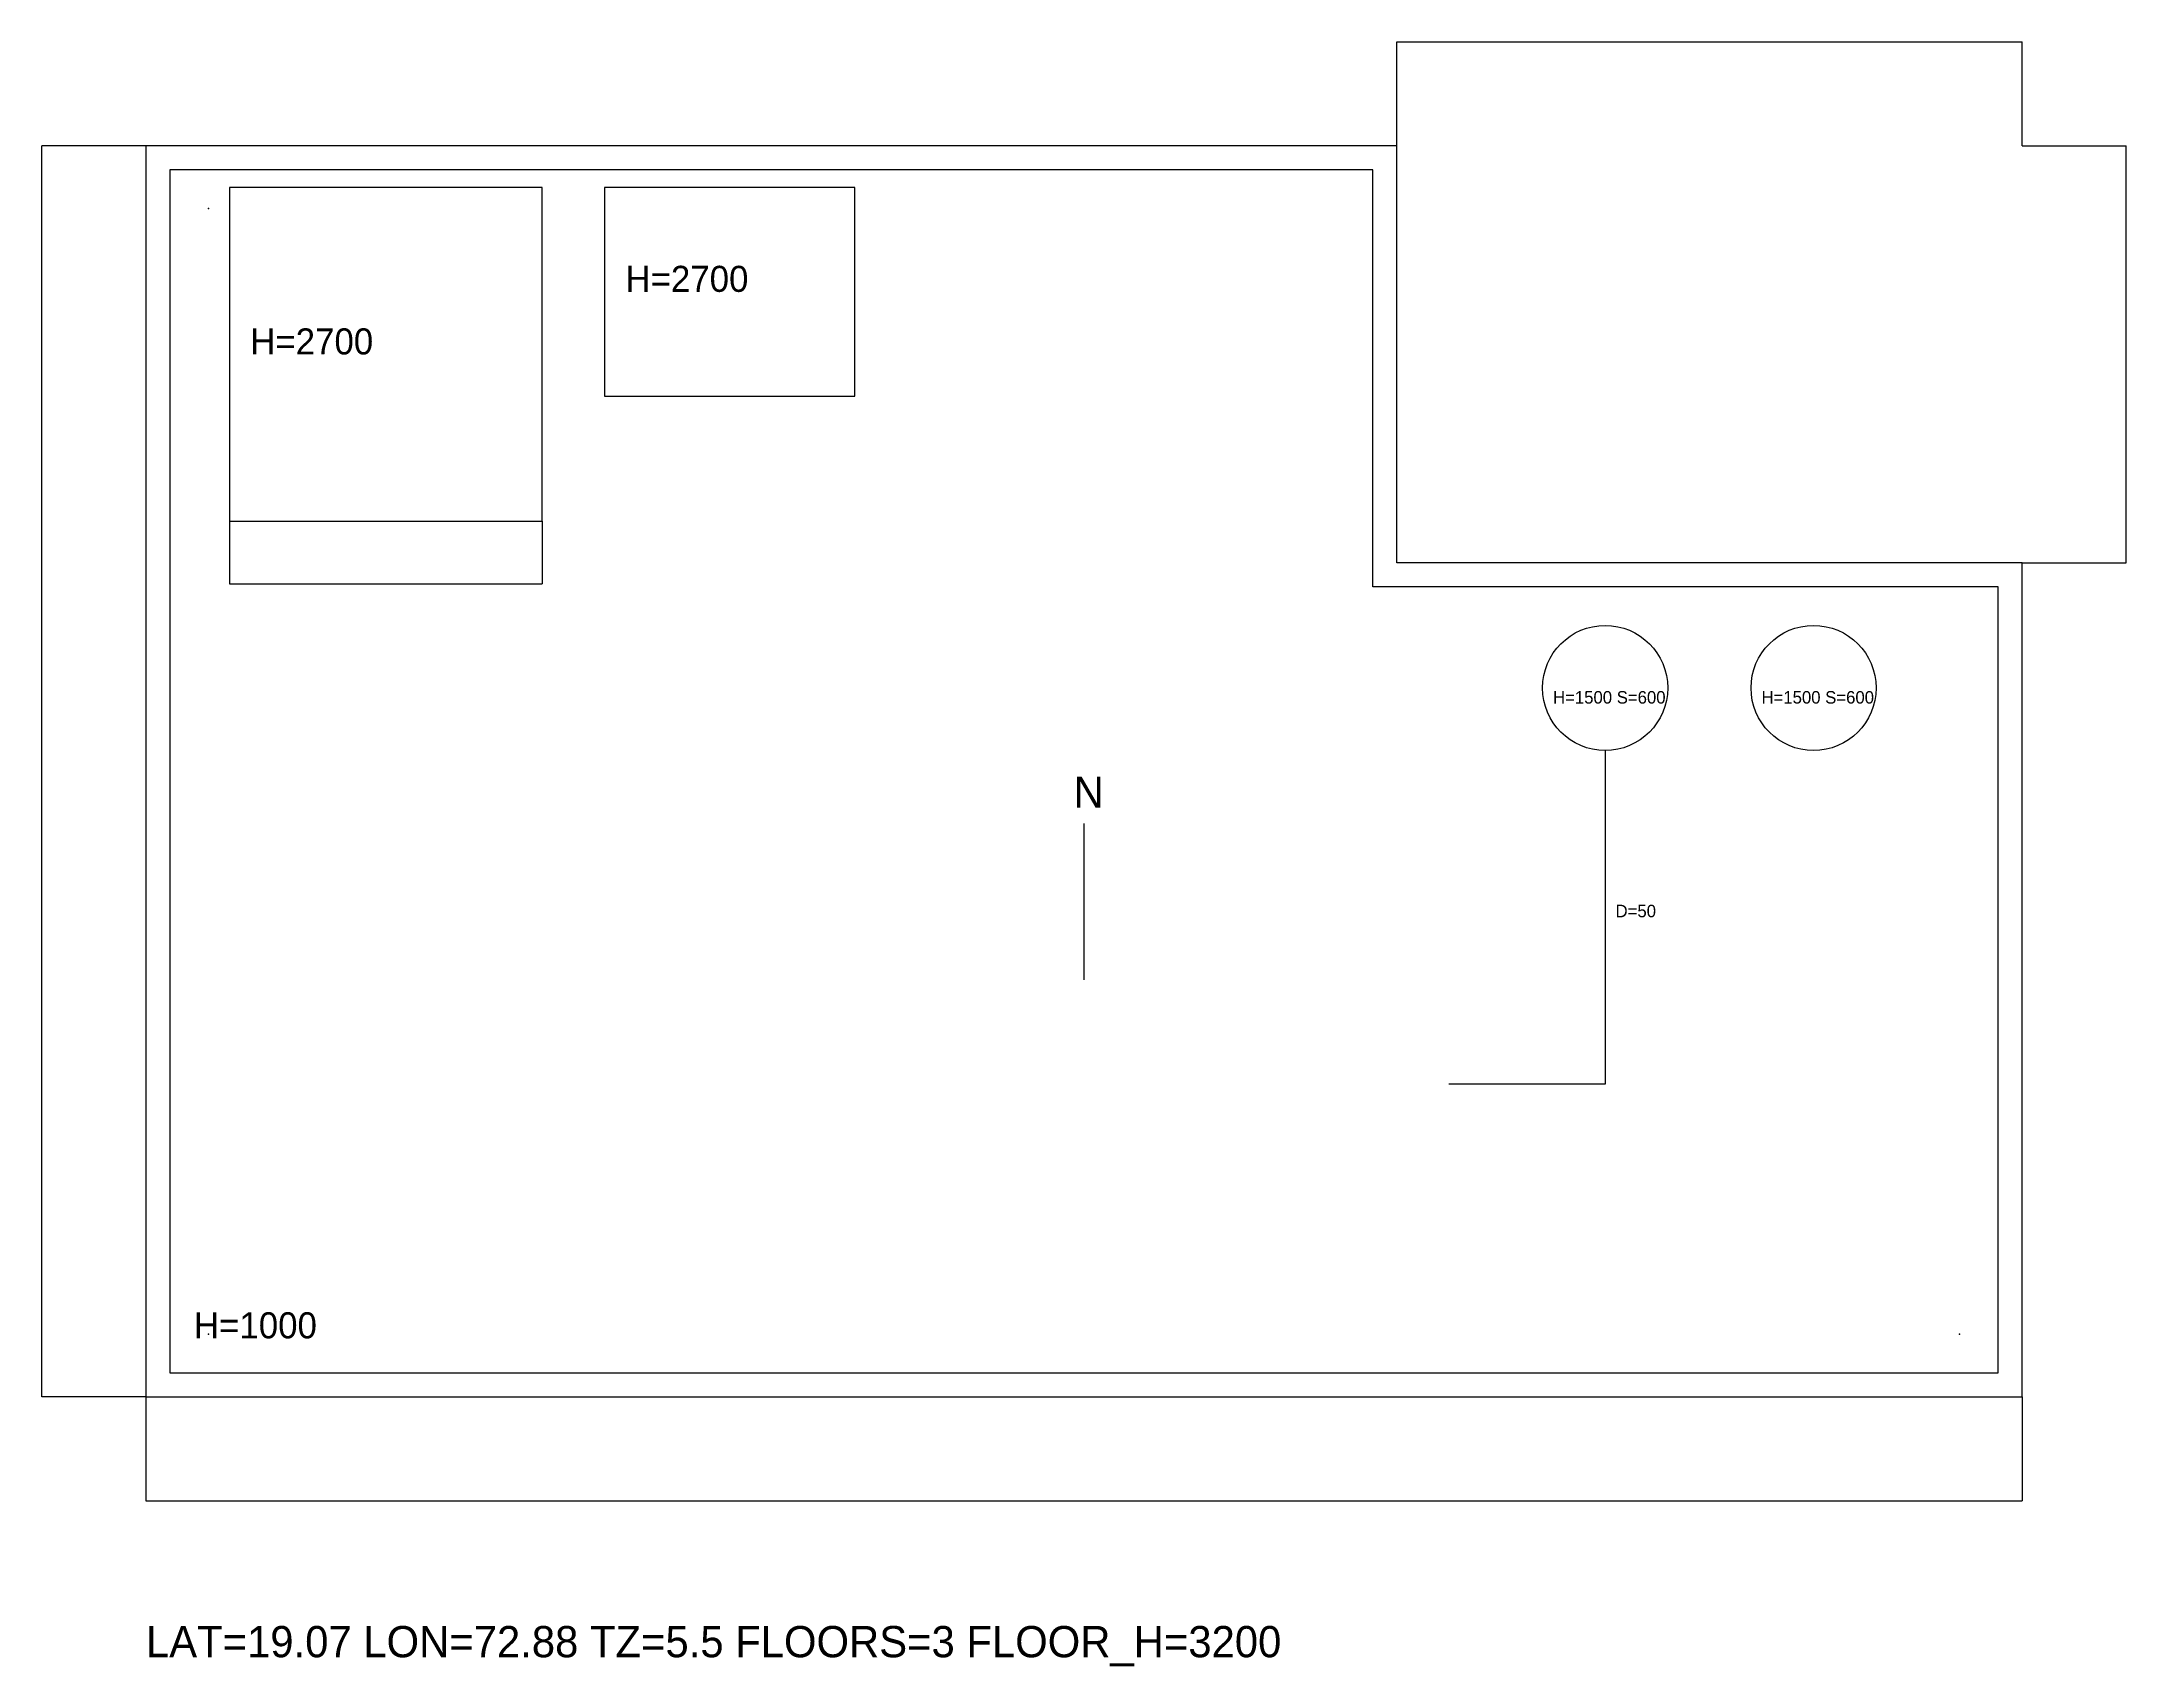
# Model space of a CAD drawing. Header units: millimetres. Extents: x -1000 to 19000, y -2587 to 13000.
import ezdxf

# ---------------------------------------------------------------- set-up
doc = ezdxf.new("R2010")
doc.units = ezdxf.units.MM
for name, color, linetype in [('DIMENSIONS', 9, 'Continuous'), ('DOOR', 6, 'Continuous'), ('DRAIN', 4, 'Continuous'), ('NORTH', 2, 'Continuous'), ('PARAPET', 8, 'Continuous'), ('PIPE', 30, 'Continuous'), ('ROOF_OUTLINE', 7, 'Continuous'), ('SITE_INFO', 7, 'Continuous'), ('STAIR', 1, 'Continuous'), ('STORE', 3, 'Continuous'), ('TANK', 5, 'Continuous')]:
    doc.layers.add(name, color=color, linetype=linetype)
doc.styles.add('OpenSansCondensed-Light', font='OpenSansCondensed-Light.ttf')
doc.dimstyles.new('EZDXF', dxfattribs={"dimtxt": 0.25, "dimasz": 0.175, "dimexe": 0.375, "dimexo": 0.125, "dimgap": 0.1, "dimtad": 1, "dimlfac": 100, "dimzin": 12, "dimdsep": 46, "dimtxsty": 'OpenSansCondensed-Light', "dimblk": 'ARCHTICK', "dimcen": 2.5, "dimazin": 3, "dimtfac": 0.5, "dimtmove": 2, "dimatfit": 3})

# ---------------------------------------------------------------- blocks, each defined once
blk = doc.blocks.new('_ARCHTICK')
at = {"color": 0, "linetype": 'BYBLOCK', "const_width": 0.15}
blk.add_lwpolyline([(-0.5, -0.5), (0.5, 0.5)], dxfattribs=at)

msp = doc.modelspace()

# ---------------------------------------------------------------- linework, layer by layer
at = {"layer": 'DOOR'}
for p, q in [((5100, 9600), (6000, 9600)), ((1800, 8400), (2800, 8400))]:
    msp.add_line(p, q, dxfattribs=at)
at = {"layer": 'DRAIN'}
for p in [(600, 11400), (600, 600), (17400, 600)]:
    msp.add_point(p, dxfattribs=at)
at = {"layer": 'NORTH'}
msp.add_line((9000, 4000), (9000, 5500), dxfattribs=at)
at = {"layer": 'PARAPET'}
msp.add_lwpolyline([(230, 230), (17770, 230), (17770, 7770), (11770, 7770), (11770, 11770), (230, 11770)], close=True, dxfattribs=at)
at = {"layer": 'PIPE'}
msp.add_lwpolyline([(14000, 6200), (14000, 3000), (12500, 3000)], dxfattribs=at)
at = {"layer": 'ROOF_OUTLINE'}
msp.add_lwpolyline([(0, 0), (18000, 0), (18000, 8000), (12000, 8000), (12000, 12000), (0, 12000)], close=True, dxfattribs=at)
at = {"layer": 'STAIR'}
msp.add_lwpolyline([(800, 8400), (3800, 8400), (3800, 11600), (800, 11600)], close=True, dxfattribs=at)
at = {"layer": 'STORE'}
msp.add_lwpolyline([(4400, 9600), (6800, 9600), (6800, 11600), (4400, 11600)], close=True, dxfattribs=at)
at = {"layer": 'TANK'}
for centre in [(14000, 6800), (16000, 6800)]:
    msp.add_circle(centre, 600, dxfattribs=at)

# ---------------------------------------------------------------- texts
at = {"layer": 'NORTH'}
msp.add_text('N', height=300, dxfattribs=at).set_placement((8900, 5650))
at = {"layer": 'PARAPET'}
msp.add_text('H=1000', height=250, dxfattribs=at).set_placement((460, 560))
at = {"layer": 'PIPE'}
msp.add_text('D=50', height=120, dxfattribs=at).set_placement((14100, 4600))
at = {"layer": 'SITE_INFO'}
msp.add_text('LAT=19.07 LON=72.88 TZ=5.5 FLOORS=3 FLOOR_H=3200', height=300, dxfattribs=at).set_placement((0, -2500))
at = {"layer": 'STAIR'}
msp.add_text('H=2700', height=250, dxfattribs=at).set_placement((1000, 10000))
at = {"layer": 'STORE'}
msp.add_text('H=2700', height=250, dxfattribs=at).set_placement((4600, 10600))
at = {"layer": 'TANK'}
for p in [(13500, 6650), (15500, 6650)]:
    msp.add_text('H=1500 S=600', height=120, dxfattribs=at).set_placement(p)

# ---------------------------------------------------------------- dimensions: what is measured, and where the dimension line sits
at = {"layer": 'DIMENSIONS'}
for base, p1, p2 in [((12000, 13000), (12000, 12000), (18000, 12000)), ((800, 7800), (800, 8400), (3800, 8400)), ((0, -1000), (0, 0), (18000, 0))]:
    msp.add_linear_dim(base=base, p1=p1, p2=p2, dimstyle='EZDXF', dxfattribs=at).render()
for base, p1, p2 in [((-1000, 0), (0, 0), (0, 12000)), ((19000, 8000), (18000, 8000), (18000, 12000))]:
    msp.add_linear_dim(base=base, p1=p1, p2=p2, angle=90, dimstyle='EZDXF', dxfattribs=at).render()

doc.saveas('drawing.dxf')
